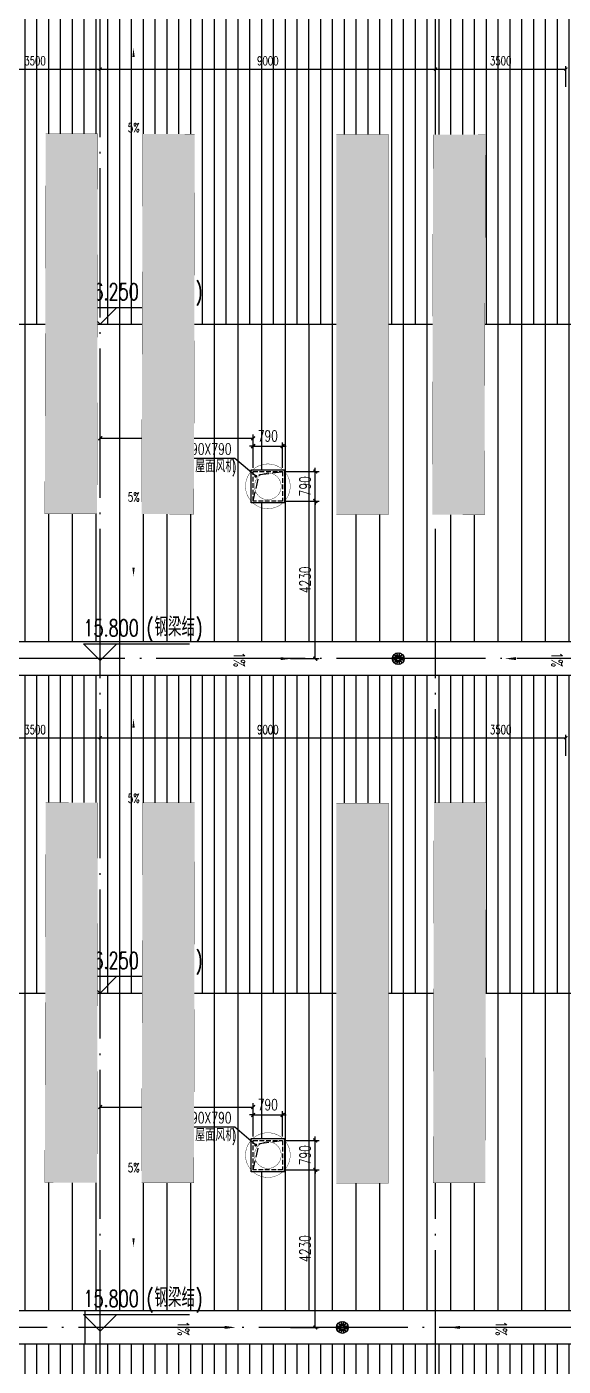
# Model space of a CAD drawing. Extents: x -1313754 to 847533, y 489853 to 941203.
# Drawn here: x 324175 to 338574, y 565828 to 601778 of the extents above; entities that cross this region are included whole.
import ezdxf

# ---------------------------------------------------------------- set-up
doc = ezdxf.new("R2010")
doc.units = 0
doc.header["$LTSCALE"] = 1000
doc.header["$MEASUREMENT"] = 0
doc.linetypes.add('DASH', pattern=[0.35, 0.25, -0.1])
doc.linetypes.add('DOTE', pattern=[2.42, 2, -0.2, 0.02, -0.2])
doc.layers.get('Defpoints').update_dxf_attribs({"color": 210})
for name, color, linetype in [('99平面图例外参$0$A-HATCH-2', 251, 'Continuous'), ('A-AXIS-DOTE', 14, 'DOTE'), ('A-AXIS-DP', 126, 'Continuous'), ('A-AXIS-SYMB', 3, 'Continuous'), ('A-DRAIN', 142, 'Continuous'), ('A-HATCH-2', 251, 'Continuous'), ('A-LIN-V', 9, 'Continuous'), ('A-SFCE', 30, 'Continuous'), ('A-WINDOW', 140, 'Continuous'), ('AS-COLN', 6, 'Continuous'), ('AS-WALL', 40, 'Continuous'), ('AS-结构边线层', 200, 'Continuous'), ('DIM_SYMB', 3, 'Continuous'), ('E-电气标注', 84, 'Continuous'), ('PUB_TEXT', 7, 'Continuous'), ('参考线', 8, 'Continuous'), ('文本', 4, 'Continuous'), ('暖通', 7, 'Continuous'), ('虹吸雨水斗', 6, 'Continuous')]:
    doc.layers.add(name, color=color, linetype=linetype)
doc.layers.add('A-加建区域', color=47, linetype='Continuous', plot=False)
doc.styles.add('_TCH_DIM', font='SIMPLEX', dxfattribs={"bigfont": 'GBCBIG'})
doc.styles.add('_TCH_DIM_T3', font='SIMPLEX', dxfattribs={"width": 0.705882, "bigfont": 'GBCBIG'})
doc.dimstyles.new('_TCH_ARCH&&100', dxfattribs={"dimtxt": 297.5, "dimasz": 100, "dimexe": 100, "dimexo": 100, "dimgap": 126.25, "dimtad": 1, "dimdec": 0, "dimzin": 0, "dimdsep": 46, "dimtxsty": '_TCH_DIM_T3', "dimblk": 'ARCHTICK', "dimcen": 0.09, "dimclrt": 7, "dimazin": 2, "dimtfac": 1, "dimtdec": 0, "dimtix": 1, "dimtmove": 2, "dimatfit": 3, "dimfxl": 0, "dimtolj": 1, "dimtzin": 0, "dimarcsym": 0})
doc.dimstyles.new('_TCH_ARCH&&80', dxfattribs={"dimtxt": 238, "dimasz": 80, "dimexe": 80, "dimexo": 80, "dimgap": 101, "dimtad": 1, "dimdec": 0, "dimzin": 0, "dimdsep": 46, "dimtxsty": '_TCH_DIM_T3', "dimblk": 'ARCHTICK', "dimcen": 0.09, "dimclrt": 7, "dimazin": 2, "dimtfac": 1, "dimtdec": 0, "dimtix": 1, "dimtmove": 2, "dimatfit": 3, "dimfxl": 0, "dimtolj": 1, "dimtzin": 0, "dimarcsym": 0})
pattern_1 = [(90, (-500100, 0), (-635, 0), [])]
pattern_2 = [(90, (-500100, 0), (-317.5, 0), [])]

# ---------------------------------------------------------------- blocks, each defined once
blk = doc.blocks.new('423432')
at = {"layer": 'A-AXIS-SYMB'}
for p, q in [((274177, 584820), (273727, 585270)), ((273727, 585270), (276577, 585270)), ((274177, 584820), (274627, 585270))]:
    blk.add_line(p, q, dxfattribs=at)
at = {"layer": 'PUB_TEXT', "style": '_TCH_DIM', "width": 0.705882}
for s, height, p in [('(', 446, (275422, 585470)), (')', 446, (276737, 585470)), ('15.800', 446.2, (273727, 585470))]:
    blk.add_text(s, height=height, dxfattribs=at).set_placement(p)
at = {"layer": 'PUB_TEXT', "style": '_TCH_DIM'}
blk.add_text('钢梁结', height=506.4, dxfattribs=at).set_placement((275632, 585470))
blk = doc.blocks.new('r43243')
at = {"layer": 'A-AXIS-SYMB'}
for p, q in [((274177, 557970), (273727, 558420)), ((273727, 558420), (276577, 558420)), ((274177, 557970), (274627, 558420))]:
    blk.add_line(p, q, dxfattribs=at)
at = {"layer": 'PUB_TEXT', "style": '_TCH_DIM', "width": 0.705882}
for s, height, p in [('16.250', 446.2, (273727, 558620)), ('(', 446, (275422, 558620)), (')', 446, (276737, 558620))]:
    blk.add_text(s, height=height, dxfattribs=at).set_placement(p)
at = {"layer": 'PUB_TEXT', "style": '_TCH_DIM'}
blk.add_text('钢梁结', height=506.4, dxfattribs=at).set_placement((275632, 558620))
blk = doc.blocks.new('rrrrrrrrrrrrrrrrrrrrr')
at = {"layer": 'A-HATCH-2'}
h = blk.add_hatch(dxfattribs=at)
h.set_pattern_fill('ANSI31', color=256, scale=200, angle=45)
h.set_pattern_definition(pattern_2)
h.paths.add_polyline_path([(-266220, 593795), (-133684.3, 593795), (-128454.2, 593795), (-128454.2, 602320), (-301467.2, 602320), (-304221.8, 593830.4), (-299145.1, 593795)])
h = blk.add_hatch(dxfattribs=at)
h.set_pattern_fill('ANSI31', color=256, scale=400, angle=45)
h.set_pattern_definition(pattern_1)
h.paths.add_polyline_path([(-266220, 593795), (-133684.3, 593795), (-128454.2, 593795), (-128454.2, 585270), (-306999.3, 585270), (-304233.2, 593795), (-278850, 593795)])
h = blk.add_hatch(dxfattribs=at)
h.set_pattern_fill('ANSI31', color=256, scale=200, angle=45)
h.set_pattern_definition(pattern_2)
h.paths.add_polyline_path([(-266220, 575845), (-133684.3, 575845), (-128454.2, 575845), (-128454.2, 584370), (-307291.3, 584370), (-310057.3, 575845), (-299145.1, 575845)])
h = blk.add_hatch(dxfattribs=at)
h.set_pattern_fill('ANSI31', color=256, scale=400, angle=45)
h.set_pattern_definition(pattern_1)
h.paths.add_polyline_path([(-266220, 575845), (-133684.3, 575845), (-128454.2, 575845), (-128454.2, 567320), (-313254.2, 567335.8), (-312823.4, 567320), (-310057.3, 575845), (-278850, 575845)])
h = blk.add_hatch(dxfattribs=at)
h.set_pattern_fill('ANSI31', color=256, scale=200, angle=45)
h.set_pattern_definition(pattern_2)
h.paths.add_polyline_path([(-313254.2, 565520), (-313554.2, 565520), (-313554.2, 557895), (-299145.1, 557895), (-266220, 557895), (-133684.3, 557895), (-128454.2, 557895), (-128454.2, 566420), (-313254.2, 566420)])
at = {"layer": 'A-AXIS-SYMB'}
for points in [[(-173060, 599275, 0, 0, 0), (-173060, 601205, 0, 64, 0), (-173060, 600965, 0, 0, 0)], [(-173060, 588955, 0, 0, 0), (-173060, 587025, 0, 64, 0), (-173060, 587265, 0, 0, 0)], [(-173060, 581275, 0, 0, 0), (-173060, 583205, 0, 64, 0), (-173060, 582965, 0, 0, 0)], [(-173060, 570955, 0, 0, 0), (-173060, 569025, 0, 64, 0), (-173060, 569265, 0, 0, 0)]]:
    blk.add_lwpolyline(points, format="xyseb", dxfattribs=at)
at = {"layer": 'A-LIN-V'}
for points in [[(-128454.2, 585270), (-306999.3, 585270)], [(-307291.3, 584370), (-312823.4, 567320), (-128454.2, 567320)], [(-128454.2, 584370), (-307291.3, 584370)], [(-128454.2, 566420), (-313254.2, 566420)]]:
    blk.add_lwpolyline(points, dxfattribs=at)
at = {"layer": 'A-SFCE'}
for points in [[(-304977.3, 593795), (-128454.2, 593795)], [(-310793.3, 575845), (-128454.2, 575845)]]:
    blk.add_lwpolyline(points, dxfattribs=at)
at = {"layer": 'A-WINDOW'}
for name, p in [('r43243', (-448131.6, 35825)), ('423432', (-448131.6, -50)), ('r43243', (-448131.6, 17875)), ('423432', (-448131.6, -18050))]:
    blk.add_blockref(name, p, dxfattribs=at)
at = {"layer": 'PUB_TEXT', "style": '_TCH_DIM', "width": 0.705882}
for p in [(-173212, 598953), (-173212, 589039), (-173212, 580953), (-173212, 571039)]:
    blk.add_text('5%', height=238, dxfattribs=at).set_placement(p)
blk = doc.blocks.new('_ArchTick')
at = {"color": 0, "linetype": 'ByBlock', "const_width": 0.4}
blk.add_lwpolyline([(-0.5, -0.5), (0.5, 0.5)], dxfattribs=at)
blk = doc.blocks.new('*D1915')
at = {"layer": 'A-AXIS-DP', "color": 0, "lineweight": -2}
for p, q in [((322646, 600165), (322646, 600725)), ((326146, 600165), (326146, 600725)), ((322646, 600645), (326146, 600645))]:
    blk.add_line(p, q, dxfattribs=at)
at = {"layer": 'Defpoints', "color": 0}
for p in [(326146, 600645), (322646, 600085), (326146, 600085)]:
    blk.add_point(p, dxfattribs=at)
at = {"layer": 'A-AXIS-DP', "color": 0, "lineweight": -2, "xscale": 80, "yscale": 80, "zscale": 80, "rotation": 180}
blk.add_blockref('_ArchTick', (322646, 600645), dxfattribs=at)
at = {"layer": 'A-AXIS-DP', "color": 0, "lineweight": -2, "xscale": 80, "yscale": 80, "zscale": 80}
blk.add_blockref('_ArchTick', (326146, 600645), dxfattribs=at)
at = {"layer": 'A-AXIS-DP', "color": 7, "insert": (324396, 600865), "char_height": 238, "attachment_point": 5, "style": '_TCH_DIM_T3'}
blk.add_mtext('\\A1;3500', dxfattribs=at)
blk = doc.blocks.new('*D1916')
at = {"layer": 'A-AXIS-DP', "color": 0, "lineweight": -2}
for p, q in [((326146, 600165), (326146, 600725)), ((335146, 600165), (335146, 600725)), ((326146, 600645), (335146, 600645))]:
    blk.add_line(p, q, dxfattribs=at)
at = {"layer": 'Defpoints', "color": 0}
for p in [(335146, 600645), (326146, 600085), (335146, 600085)]:
    blk.add_point(p, dxfattribs=at)
at = {"layer": 'A-AXIS-DP', "color": 0, "lineweight": -2, "xscale": 80, "yscale": 80, "zscale": 80, "rotation": 180}
blk.add_blockref('_ArchTick', (326146, 600645), dxfattribs=at)
at = {"layer": 'A-AXIS-DP', "color": 0, "lineweight": -2, "xscale": 80, "yscale": 80, "zscale": 80}
blk.add_blockref('_ArchTick', (335146, 600645), dxfattribs=at)
at = {"layer": 'A-AXIS-DP', "color": 7, "insert": (330646, 600865), "char_height": 238, "attachment_point": 5, "style": '_TCH_DIM_T3'}
blk.add_mtext('\\A1;9000', dxfattribs=at)
blk = doc.blocks.new('*D1917')
at = {"layer": 'A-AXIS-DP', "color": 0, "lineweight": -2}
for p, q in [((335146, 600165), (335146, 600725)), ((338646, 600165), (338646, 600725)), ((335146, 600645), (338646, 600645))]:
    blk.add_line(p, q, dxfattribs=at)
at = {"layer": 'Defpoints', "color": 0}
for p in [(338646, 600645), (335146, 600085), (338646, 600085)]:
    blk.add_point(p, dxfattribs=at)
at = {"layer": 'A-AXIS-DP', "color": 0, "lineweight": -2, "xscale": 80, "yscale": 80, "zscale": 80, "rotation": 180}
blk.add_blockref('_ArchTick', (335146, 600645), dxfattribs=at)
at = {"layer": 'A-AXIS-DP', "color": 0, "lineweight": -2, "xscale": 80, "yscale": 80, "zscale": 80}
blk.add_blockref('_ArchTick', (338646, 600645), dxfattribs=at)
at = {"layer": 'A-AXIS-DP', "color": 7, "insert": (336896, 600865), "char_height": 238, "attachment_point": 5, "style": '_TCH_DIM_T3'}
blk.add_mtext('\\A1;3500', dxfattribs=at)
blk = doc.blocks.new('*D1953')
at = {"layer": 'A-AXIS-DP', "color": 0, "lineweight": -2}
for p, q in [((322646, 582215), (322646, 582775)), ((326146, 582215), (326146, 582775)), ((322646, 582695), (326146, 582695))]:
    blk.add_line(p, q, dxfattribs=at)
at = {"layer": 'Defpoints', "color": 0}
for p in [(326146, 582695), (322646, 582135), (326146, 582135)]:
    blk.add_point(p, dxfattribs=at)
at = {"layer": 'A-AXIS-DP', "color": 0, "lineweight": -2, "xscale": 80, "yscale": 80, "zscale": 80, "rotation": 180}
blk.add_blockref('_ArchTick', (322646, 582695), dxfattribs=at)
at = {"layer": 'A-AXIS-DP', "color": 0, "lineweight": -2, "xscale": 80, "yscale": 80, "zscale": 80}
blk.add_blockref('_ArchTick', (326146, 582695), dxfattribs=at)
at = {"layer": 'A-AXIS-DP', "color": 7, "insert": (324396, 582915), "char_height": 238, "attachment_point": 5, "style": '_TCH_DIM_T3'}
blk.add_mtext('\\A1;3500', dxfattribs=at)
blk = doc.blocks.new('*D1954')
at = {"layer": 'A-AXIS-DP', "color": 0, "lineweight": -2}
for p, q in [((326146, 582215), (326146, 582775)), ((335146, 582215), (335146, 582775)), ((326146, 582695), (335146, 582695))]:
    blk.add_line(p, q, dxfattribs=at)
at = {"layer": 'Defpoints', "color": 0}
for p in [(335146, 582695), (326146, 582135), (335146, 582135)]:
    blk.add_point(p, dxfattribs=at)
at = {"layer": 'A-AXIS-DP', "color": 0, "lineweight": -2, "xscale": 80, "yscale": 80, "zscale": 80, "rotation": 180}
blk.add_blockref('_ArchTick', (326146, 582695), dxfattribs=at)
at = {"layer": 'A-AXIS-DP', "color": 0, "lineweight": -2, "xscale": 80, "yscale": 80, "zscale": 80}
blk.add_blockref('_ArchTick', (335146, 582695), dxfattribs=at)
at = {"layer": 'A-AXIS-DP', "color": 7, "insert": (330646, 582915), "char_height": 238, "attachment_point": 5, "style": '_TCH_DIM_T3'}
blk.add_mtext('\\A1;9000', dxfattribs=at)
blk = doc.blocks.new('*D1955')
at = {"layer": 'A-AXIS-DP', "color": 0, "lineweight": -2}
for p, q in [((335146, 582215), (335146, 582775)), ((338646, 582215), (338646, 582775)), ((335146, 582695), (338646, 582695))]:
    blk.add_line(p, q, dxfattribs=at)
at = {"layer": 'Defpoints', "color": 0}
for p in [(338646, 582695), (335146, 582135), (338646, 582135)]:
    blk.add_point(p, dxfattribs=at)
at = {"layer": 'A-AXIS-DP', "color": 0, "lineweight": -2, "xscale": 80, "yscale": 80, "zscale": 80, "rotation": 180}
blk.add_blockref('_ArchTick', (335146, 582695), dxfattribs=at)
at = {"layer": 'A-AXIS-DP', "color": 0, "lineweight": -2, "xscale": 80, "yscale": 80, "zscale": 80}
blk.add_blockref('_ArchTick', (338646, 582695), dxfattribs=at)
at = {"layer": 'A-AXIS-DP', "color": 7, "insert": (336896, 582915), "char_height": 238, "attachment_point": 5, "style": '_TCH_DIM_T3'}
blk.add_mtext('\\A1;3500', dxfattribs=at)
blk = doc.blocks.new('dote')
at = {"layer": 'A-AXIS-DOTE', "ltscale": 2}
for p, q in [((46882.2, -264080), (46882.2, -167560.7)), ((55882.2, -264080), (55882.2, -167560.7)), ((100786.4, -220000), (-97273.6, -220000)), ((98696.4, -237950), (-97273.6, -237950))]:
    blk.add_line(p, q, dxfattribs=at)
blk = doc.blocks.new('*D138')
at = {"layer": 'A-AXIS-DP', "color": 0, "lineweight": -2}
for p, q in [((-495, 395), (-1374, 395)), ((-1274, 395), (-1274, 495)), ((-1274, 395), (-1274, -395)), ((-495, -395), (-1374, -395)), ((-1274, -395), (-1274, -495))]:
    blk.add_line(p, q, dxfattribs=at)
at = {"layer": 'Defpoints', "color": 0}
for p in [(-395, 395), (-1274, -395), (-395, -395)]:
    blk.add_point(p, dxfattribs=at)
at = {"layer": 'A-AXIS-DP', "color": 0, "lineweight": -2, "xscale": 100, "yscale": 100, "zscale": 100}
for p, rotation in [((-1274, 395), 270), ((-1274, -395), 90)]:
    blk.add_blockref('_ArchTick', p, dxfattribs=dict(at, rotation=rotation))
at = {"layer": 'A-AXIS-DP', "color": 7, "insert": (-999, 0), "char_height": 297.5, "attachment_point": 5, "rotation": 270, "style": '_TCH_DIM_T3'}
blk.add_mtext('\\A1;790', dxfattribs=at)
blk = doc.blocks.new('*D139')
at = {"layer": 'A-AXIS-DP', "color": 0, "lineweight": -2}
for p, q in [((-395, -495), (-395, -1178)), ((395, -495), (395, -1178)), ((-395, -1078), (-495, -1078)), ((395, -1078), (-395, -1078)), ((395, -1078), (495, -1078))]:
    blk.add_line(p, q, dxfattribs=at)
at = {"layer": 'Defpoints', "color": 0}
for p in [(-395, -395), (395, -395), (-395, -1078)]:
    blk.add_point(p, dxfattribs=at)
at = {"layer": 'A-AXIS-DP', "color": 0, "lineweight": -2, "xscale": 100, "yscale": 100, "zscale": 100}
blk.add_blockref('_ArchTick', (-395, -1078), dxfattribs=at)
at = {"layer": 'A-AXIS-DP', "color": 0, "lineweight": -2, "xscale": 100, "yscale": 100, "zscale": 100, "rotation": 180}
blk.add_blockref('_ArchTick', (395, -1078), dxfattribs=at)
at = {"layer": 'A-AXIS-DP', "color": 7, "insert": (0, -1353), "char_height": 297.5, "attachment_point": 5, "rotation": 180, "style": '_TCH_DIM_T3'}
blk.add_mtext('\\A1;790', dxfattribs=at)
blk = doc.blocks.new('*D2392')
at = {"layer": 'A-AXIS-DP', "color": 0, "lineweight": -2}
for p, q in [((331255, 571100), (332020, 571100)), ((331920, 566870), (331920, 571100)), ((331255, 566870), (332020, 566870))]:
    blk.add_line(p, q, dxfattribs=at)
at = {"layer": 'Defpoints', "color": 0}
for p in [(331155, 571100), (331920, 571100), (331155, 566870)]:
    blk.add_point(p, dxfattribs=at)
at = {"layer": 'A-AXIS-DP', "color": 0, "lineweight": -2, "xscale": 100, "yscale": 100, "zscale": 100}
for p, rotation in [((331920, 571100), 90), ((331920, 566870), 270)]:
    blk.add_blockref('_ArchTick', p, dxfattribs=dict(at, rotation=rotation))
at = {"layer": 'A-AXIS-DP', "color": 7, "insert": (331645, 568985), "char_height": 297.5, "attachment_point": 5, "rotation": 90, "style": '_TCH_DIM_T3'}
blk.add_mtext('\\A1;4230', dxfattribs=at)
blk = doc.blocks.new('*D2401')
at = {"layer": 'A-AXIS-DP', "color": 0, "lineweight": -2}
for p, q in [((331255, 589050), (332020, 589050)), ((331920, 584820), (331920, 589050)), ((331255, 584820), (332020, 584820))]:
    blk.add_line(p, q, dxfattribs=at)
at = {"layer": 'Defpoints', "color": 0}
for p in [(331155, 589050), (331920, 589050), (331155, 584820)]:
    blk.add_point(p, dxfattribs=at)
at = {"layer": 'A-AXIS-DP', "color": 0, "lineweight": -2, "xscale": 100, "yscale": 100, "zscale": 100}
for p, rotation in [((331920, 589050), 90), ((331920, 584820), 270)]:
    blk.add_blockref('_ArchTick', p, dxfattribs=dict(at, rotation=rotation))
at = {"layer": 'A-AXIS-DP', "color": 7, "insert": (331645, 586935), "char_height": 297.5, "attachment_point": 5, "rotation": 90, "style": '_TCH_DIM_T3'}
blk.add_mtext('\\A1;4230', dxfattribs=at)
blk = doc.blocks.new('*D2499')
at = {"layer": 'A-AXIS-DP', "color": 0, "lineweight": -2}
for p, q in [((326146, 571990), (326146, 572885)), ((326146, 572785), (330251, 572785)), ((330251, 571990), (330251, 572885))]:
    blk.add_line(p, q, dxfattribs=at)
at = {"layer": 'Defpoints', "color": 0}
for p in [(330251, 572785), (326146, 571890), (330251, 571890)]:
    blk.add_point(p, dxfattribs=at)
at = {"layer": 'A-AXIS-DP', "color": 0, "lineweight": -2, "xscale": 100, "yscale": 100, "zscale": 100, "rotation": 180}
blk.add_blockref('_ArchTick', (326146, 572785), dxfattribs=at)
at = {"layer": 'A-AXIS-DP', "color": 0, "lineweight": -2, "xscale": 100, "yscale": 100, "zscale": 100}
blk.add_blockref('_ArchTick', (330251, 572785), dxfattribs=at)
at = {"layer": 'A-AXIS-DP', "color": 7, "insert": (328198, 573060), "char_height": 297.5, "attachment_point": 5, "style": '_TCH_DIM_T3'}
blk.add_mtext('\\A1;4105', dxfattribs=at)
blk = doc.blocks.new('*D2500')
at = {"layer": 'A-AXIS-DP', "color": 0, "lineweight": -2}
for p, q in [((326146, 589940), (326146, 590835)), ((326146, 590735), (330251, 590735)), ((330251, 589940), (330251, 590835))]:
    blk.add_line(p, q, dxfattribs=at)
at = {"layer": 'Defpoints', "color": 0}
for p in [(330251, 590735), (326146, 589840), (330251, 589840)]:
    blk.add_point(p, dxfattribs=at)
at = {"layer": 'A-AXIS-DP', "color": 0, "lineweight": -2, "xscale": 100, "yscale": 100, "zscale": 100, "rotation": 180}
blk.add_blockref('_ArchTick', (326146, 590735), dxfattribs=at)
at = {"layer": 'A-AXIS-DP', "color": 0, "lineweight": -2, "xscale": 100, "yscale": 100, "zscale": 100}
blk.add_blockref('_ArchTick', (330251, 590735), dxfattribs=at)
at = {"layer": 'A-AXIS-DP', "color": 7, "insert": (328198, 591010), "char_height": 297.5, "attachment_point": 5, "style": '_TCH_DIM_T3'}
blk.add_mtext('\\A1;4105', dxfattribs=at)
blk = doc.blocks.new('w42343eeee')
blk.add_wipeout([(367285, 568212), (365883, 568215), (365906, 578415), (367306, 578412)]).dxf.layer = '参考线'
at = {"layer": '99平面图例外参$0$A-HATCH-2'}
h = blk.add_hatch(dxfattribs=at)
h.set_pattern_fill('ANSI33', color=256, scale=75)
h.set_pattern_definition([(45, (1135667.22, 924695.12), (-168.3798, 168.3798), []), (45, (1135835.6, 924695.12), (-168.3798, 168.3798), [119.0625, -59.53125])])
h.paths.add_polyline_path([(366843, 550430), (365843, 550432)])
h.paths.add_polyline_path([(365906, 578415), (367306, 578412), (367283, 568212), (365883, 568215)])
at = {"layer": 'E-电气标注', "color": 1, "const_width": 5}
blk.add_lwpolyline([(365906, 578415), (365883, 568215), (367283, 568212), (367306, 578412)], close=True, dxfattribs=at)
blk = doc.blocks.new('w242343')
at = {"layer": 'A-SFCE'}
for p, rotation in [((40598426777.721481, 3385028275.240193), 0.1299680659603089), ((40598429377.724663, 3385028275.24018), 0.1299680659603089), ((40598435892.610237, 3385027449.669922), 0.2599364601502721), ((40598437200.831253, 3385028292.985916), 0.1299680659603089)]:
    blk.add_blockref('w42343eeee', p, dxfattribs=dict(at, rotation=rotation))
for p, rotation in [((40598426737.004257, 3385046225.194014), 0.1299680659603089), ((40598429337.007401, 3385046225.193998), 0.1299680659603089), ((40598435851.893013, 3385045399.623744), 0.2599364601502721), ((40598437137.016869, 3385046225.168017), 0.1299680659603089)]:
    blk.add_blockref('w42343eeee', p, dxfattribs=dict(at, rotation=rotation))
for p, rotation in [((40598426696.287041, 3385064175.14783), 0.1299680659603089), ((40598429296.290169, 3385064175.147817), 0.1299680659603089), ((40598435811.175781, 3385063349.577561), 0.2599364601502721), ((40598437096.299652, 3385064175.121836), 0.1299680659603089)]:
    blk.add_blockref('w42343eeee', p, dxfattribs=dict(at, rotation=rotation))
blk = doc.blocks.new('w4234233')
at = {"layer": 'A-AXIS-SYMB'}
for points in [[(355546, 826830, 0, 0, 0), (355546, 825680, 0, 80, 0), (355546, 825980, 0, 0, 0)], [(355546, 818810, 0, 0, 0), (355546, 819960, 0, 80, 0), (355546, 819660, 0, 0, 0)]]:
    blk.add_lwpolyline(points, format="xyseb", dxfattribs=at)
at = {"layer": 'PUB_TEXT', "style": '_TCH_DIM', "width": 0.705882}
for p in [(355376, 826935), (355376, 818407)]:
    blk.add_text('1%%%', height=297.5, dxfattribs=at).set_placement(p)
blk = doc.blocks.new('“奔腾”虹吸雨水斗')
at = {"layer": '虹吸雨水斗', "lineweight": 25}
for p, q in [((946982, 86753), (947040, 86688)), ((947052, 86699), (946987, 86758)), ((947048, 86793), (947066, 86707)), ((947082, 86711), (947055, 86795)), ((947125, 86795), (947098, 86711)), ((947114, 86707), (947132, 86793)), ((947194, 86758), (947128, 86699)), ((947140, 86688), (947199, 86753)), ((946944, 86685), (947028, 86658)), ((947028, 86641), (946944, 86614)), ((947032, 86673), (946946, 86692)), ((946946, 86607), (947032, 86625)), ((947040, 86611), (946982, 86546)), ((946987, 86541), (947052, 86600)), ((947066, 86592), (947048, 86506)), ((947055, 86504), (947082, 86587)), ((947098, 86587), (947125, 86504)), ((947132, 86506), (947114, 86592)), ((947128, 86600), (947194, 86541)), ((947199, 86546), (947140, 86611)), ((947234, 86692), (947148, 86673)), ((947148, 86625), (947234, 86607)), ((947152, 86658), (947236, 86685)), ((947236, 86614), (947152, 86641))]:
    blk.add_line(p, q, dxfattribs=at)
for radius in [150, 47.6]:
    blk.add_circle((947090, 86649), radius, dxfattribs=at)
for centre, start, end in [((947025, 86649), 291.6382, 68.3675), ((947034, 86682), 261.6382, 38.3675), ((947034, 86617), 321.6382, 98.3675), ((947057, 86706), 231.6382, 8.3675), ((947057, 86593), 351.6382, 128.3675), ((947090, 86715), 201.6382, 338.3675), ((947090, 86584), 21.6382, 158.3675), ((947123, 86706), 171.6382, 308.3675), ((947123, 86593), 51.6382, 188.3675), ((947147, 86682), 141.6382, 278.3675), ((947147, 86617), 81.6382, 218.3675), ((947155, 86649), 111.6382, 248.3675)]:
    blk.add_arc(centre, 8.82, start, end, dxfattribs=at)
blk = doc.blocks.new('434243')
at = {"layer": '文本', "xscale": 1.061320754715, "yscale": 1.061320754715, "zscale": 1.061320754715}
for p in [(-671021, 492857), (-672521, 474907)]:
    blk.add_blockref('“奔腾”虹吸雨水斗', p, dxfattribs=at)
blk = doc.blocks.new('21321423')
at = {"layer": 'A-DRAIN'}
blk.add_line((325740, 566420), (325740, 567320), dxfattribs=at)
blk.add_lwpolyline([(326660, 585270), (326660, 584370)], dxfattribs=at)
at = {"layer": 'A-加建区域', "rotation": 270}
for p in [(-488674, 940366), (-490174, 922416)]:
    blk.add_blockref('w4234233', p, dxfattribs=at)
at = {"layer": '虹吸雨水斗'}
blk.add_blockref('434243', (0, 0), dxfattribs=at)
blk = doc.blocks.new('242343243')
at = {"layer": 'A-AXIS-DP'}
for p1, p2, picture, middle in [((322645.9, 600085.3), (326145.8, 600085.3), '*D1915', (324395.9, 600865.3)), ((326145.8, 600085.3), (335145.8, 600085.3), '*D1916', (330645.8, 600865.3)), ((335145.8, 600085.3), (338645.9, 600085.3), '*D1917', (336895.9, 600865.3)), ((322645.9, 582135.3), (326145.8, 582135.3), '*D1953', (324395.9, 582915.3)), ((326145.8, 582135.3), (335145.8, 582135.3), '*D1954', (330645.8, 582915.3)), ((335145.8, 582135.3), (338645.9, 582135.3), '*D1955', (336895.9, 582915.3))]:
    dim = blk.add_aligned_dim(p1=p1, p2=p2, distance=560, dimstyle='_TCH_ARCH&&80', dxfattribs=at)
    dim.commit()
    dim.dimension.update_dxf_attribs({"geometry": picture, "text_midpoint": middle})
blk = doc.blocks.new('fengji')
at = {"layer": 'DIM_SYMB'}
blk.add_line((884.2, -747.9), (2834.2, -747.9), dxfattribs=at)
at = {"layer": 'DIM_SYMB', "color": 7, "style": '_TCH_DIM', "width": 0.705882}
for s, p in [(')', (967.7, -372.9)), ('(', (2090.7, -372.9)), ('790X790', (2237.7, -852.9))]:
    blk.add_text(s, height=297.5, rotation=180, dxfattribs=at).set_placement(p)
at = {"layer": 'DIM_SYMB', "color": 7, "style": '_TCH_DIM'}
for s, p in [('屋面风机', (1950.7, -372.9)), ('留洞', (2729.2, -852.9))]:
    blk.add_text(s, height=337.59, rotation=180, dxfattribs=at).set_placement(p)
blk.add_wipeout([(-445, 445), (445, 445), (445, -445), (-445, -445)]).dxf.layer = '参考线'
at = {"layer": 'A-HATCH-2', "const_width": 10}
for points in [[(0, -600.2, -1), (0, 600.2, -1)], [(0, -600.2, 1), (0, 600.2, 1)]]:
    blk.add_lwpolyline(points, format="xyb", dxfattribs=at)
at = {"layer": 'A-HATCH-2', "linetype": 'DASH', "const_width": 10}
for points in [[(0, -358.3, -1), (0, 358.3, -1)], [(0, -358.3, 1), (0, 358.3, 1)]]:
    blk.add_lwpolyline(points, format="xyb", dxfattribs=at)
at = {"layer": 'AS-COLN', "ltscale": 0.5}
blk.add_lwpolyline([(-445, 445), (445, 445), (445, -445), (-445, -445)], close=True, dxfattribs=at)
at = {"layer": 'AS-COLN', "linetype": 'DASH', "ltscale": 0.5}
blk.add_lwpolyline([(-395, 395), (395, 395), (395, -395), (-395, -395)], close=True, dxfattribs=at)
at = {"layer": 'AS-结构边线层', "linetype": 'DASH'}
blk.add_lwpolyline([(395, 395), (225.4, -315), (-395, -395)], dxfattribs=at)
at = {"layer": 'DIM_SYMB'}
blk.add_line((324.2, -267.9), (884.2, -747.9), dxfattribs=at)
at = {"layer": 'DIM_SYMB', "const_width": 40}
blk.add_lwpolyline([(310.3, -253.5, -1), (338.1, -282.3, -1)], format="xyb", close=True, dxfattribs=at)
at = {"layer": 'A-AXIS-DP'}
for p1, distance, picture, middle in [((-395, 395), -879.2, '*D138', (-999.2, 0)), ((395, -395), 682.9, '*D139', (0, -1352.9))]:
    dim = blk.add_aligned_dim(p1=p1, p2=(-395, -395), distance=distance, dimstyle='_TCH_ARCH&&100', dxfattribs=at)
    dim.commit()
    dim.dimension.update_dxf_attribs({"geometry": picture, "text_midpoint": middle})
blk = doc.blocks.new('2312321321')
at = {"layer": '暖通', "rotation": 180}
for p in [(330645.8, 589445), (330645.8, 571495)]:
    blk.add_blockref('fengji', p, dxfattribs=at)
at = {"layer": 'A-AXIS-DP'}
for p1, p2, distance, picture, middle in [((326145.8, 589840), (330250.8, 589840), 895, '*D2500', (328198.3, 591010)), ((331154.7, 584820), (331154.7, 589050), -765.3, '*D2401', (331645, 586935)), ((326145.8, 571890), (330250.8, 571890), 895, '*D2499', (328198.3, 573060)), ((331154.7, 566870), (331154.7, 571100), -765.3, '*D2392', (331645, 568985))]:
    dim = blk.add_aligned_dim(p1=p1, p2=p2, distance=distance, dimstyle='_TCH_ARCH&&100', dxfattribs=at)
    dim.commit()
    dim.dimension.update_dxf_attribs({"geometry": picture, "text_midpoint": middle})

msp = doc.modelspace()

# ---------------------------------------------------------------- block references
msp.add_blockref('rrrrrrrrrrrrrrrrrrrrr', (500100, 0))

# ---------------------------------------------------------------- next in the draw order: block references
at = {"layer": 'A-WINDOW'}
msp.add_blockref('242343243', (0, 0), dxfattribs=at)

# ---------------------------------------------------------------- next in the draw order: block references
at = {"layer": 'AS-WALL'}
msp.add_blockref('dote', (279263.6, 804820), dxfattribs=at)

# ---------------------------------------------------------------- next in the draw order: block references
at = {"layer": '暖通', "color": 7}
msp.add_blockref('2312321321', (0, 0), dxfattribs=at)

# ---------------------------------------------------------------- next in the draw order: block references
at = {"layer": 'A-WINDOW', "rotation": 359.8700319340397}
msp.add_blockref('w242343', (-40606042043.5, -3292924822.4), dxfattribs=at)

# ---------------------------------------------------------------- next in the draw order: block references
at = {"layer": '虹吸雨水斗', "linetype": 'Continuous'}
msp.add_blockref('21321423', (0, 0), dxfattribs=at)

doc.saveas('drawing.dxf')
